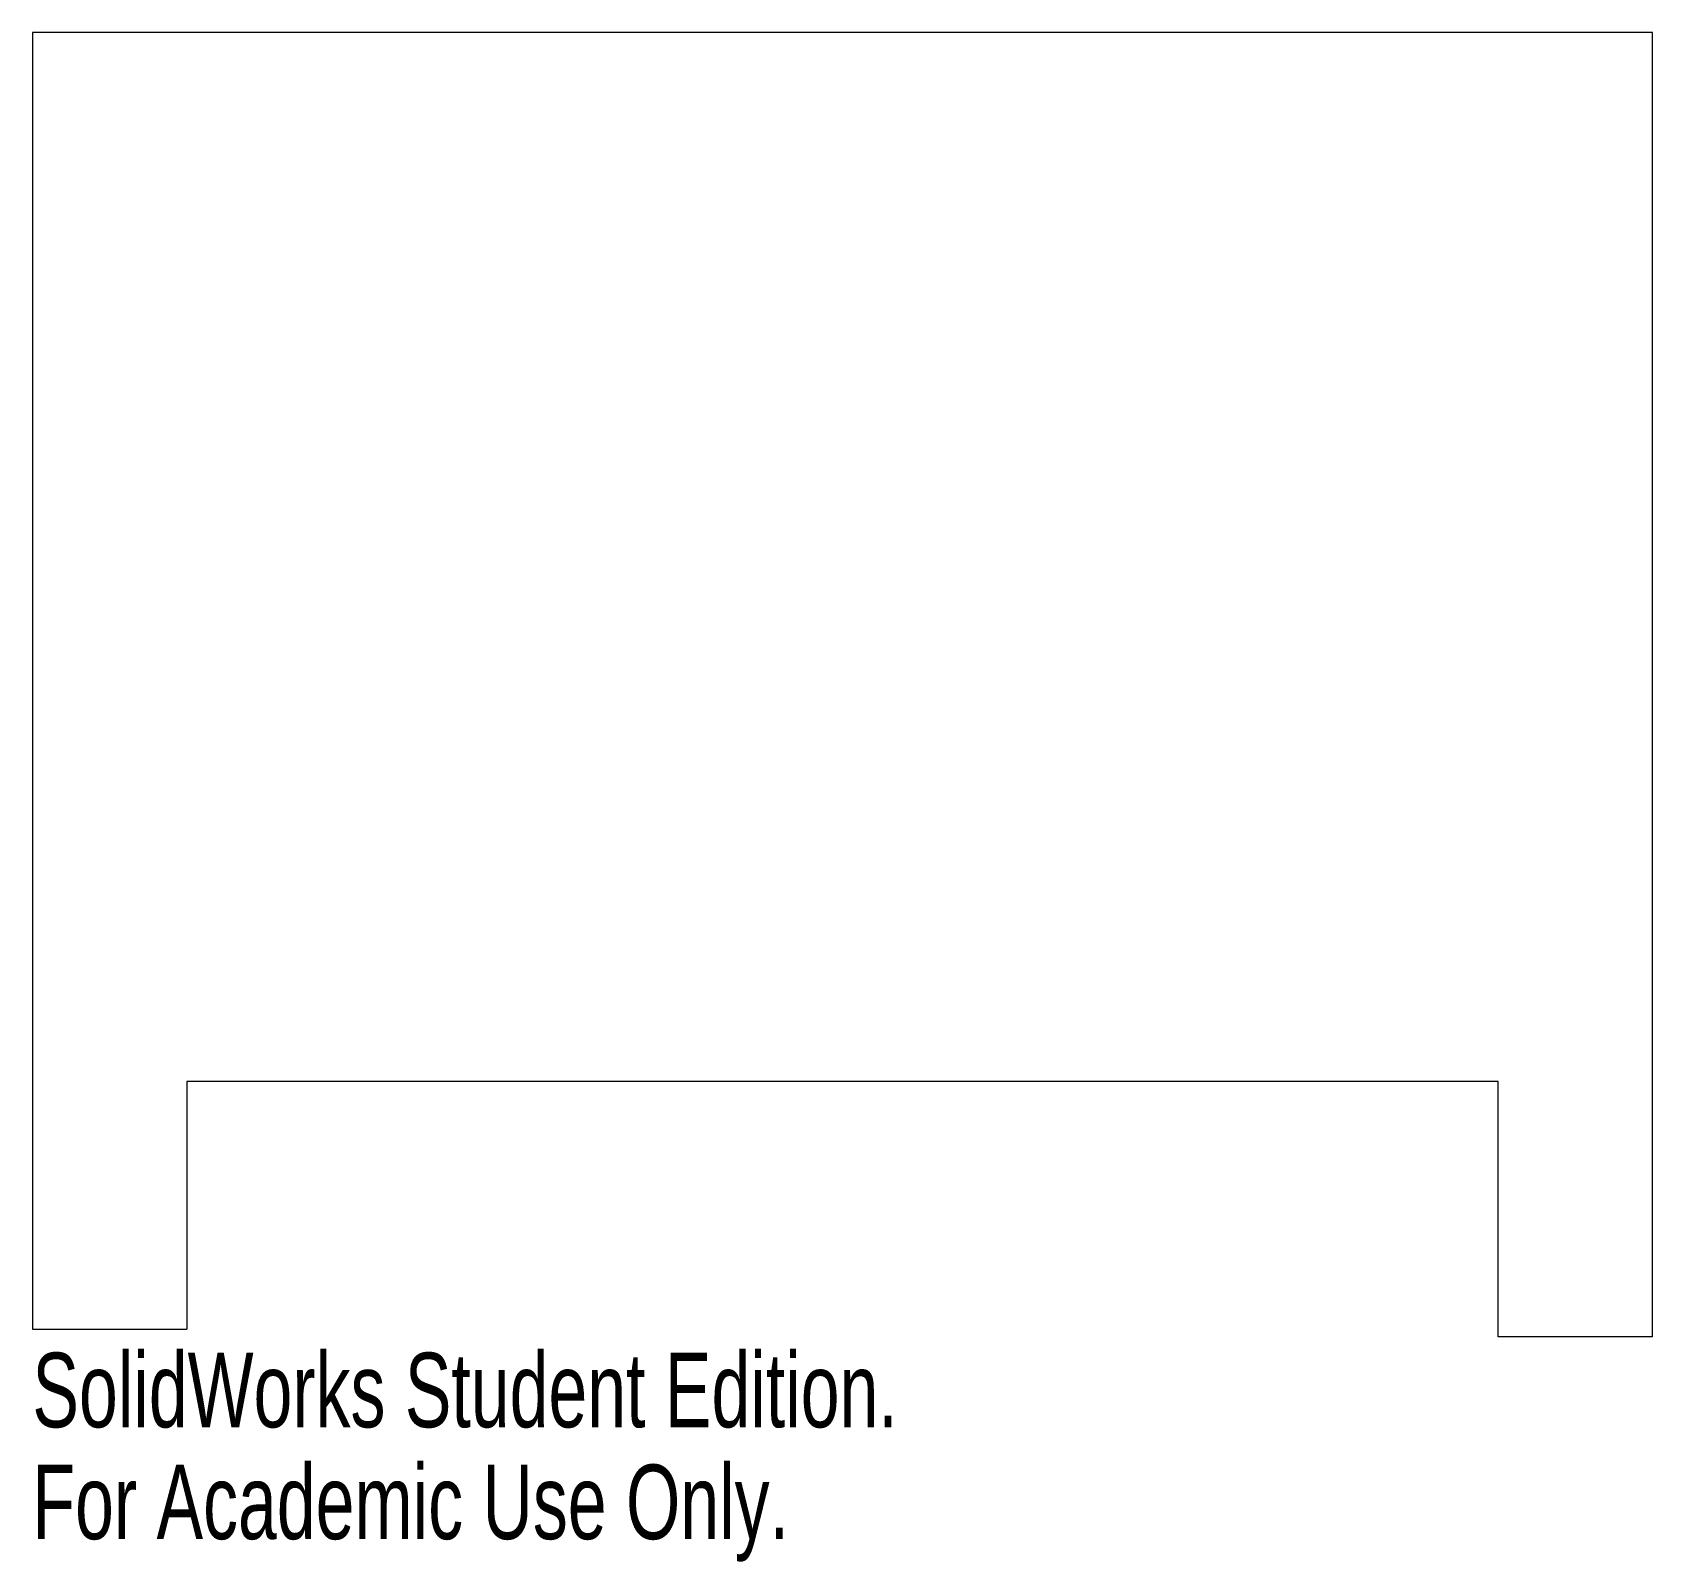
# Model space of a CAD drawing. Header units: millimetres. Extents: x 0 to 105, y -29 to 70.
import ezdxf

# ---------------------------------------------------------------- set-up
doc = ezdxf.new("R2010")
doc.units = ezdxf.units.MM
doc.styles.add('SLDTEXTSTYLE0', font='TXT', dxfattribs={"width": 0.7})

msp = doc.modelspace()

# ---------------------------------------------------------------- linework, layer by layer
at = {"color": 7, "linetype": 'Continuous', "lineweight": 15}
for p, q in [((105, 70), (0, 70)), ((0, 70), (0, -14.06)), ((105, -14.56), (105, 70)), ((95, 2), (10, 2)), ((10, 2), (10, -14.06)), ((95, -14.56), (95, 2)), ((0, -14.06), (10, -14.06)), ((105, -14.56), (95, -14.56))]:
    msp.add_line(p, q, dxfattribs=at)

# ---------------------------------------------------------------- texts
at = {"color": 7, "linetype": 'Continuous', "char_height": 4.8336, "attachment_point": 1, "style": 'SLDTEXTSTYLE0'}
for s, insert in [('SolidWorks Student Edition.', (0, -15.58)), ('For Academic Use Only.', (0, -22.83))]:
    msp.add_mtext(s, dxfattribs=dict(at, insert=insert))

doc.saveas('drawing.dxf')
